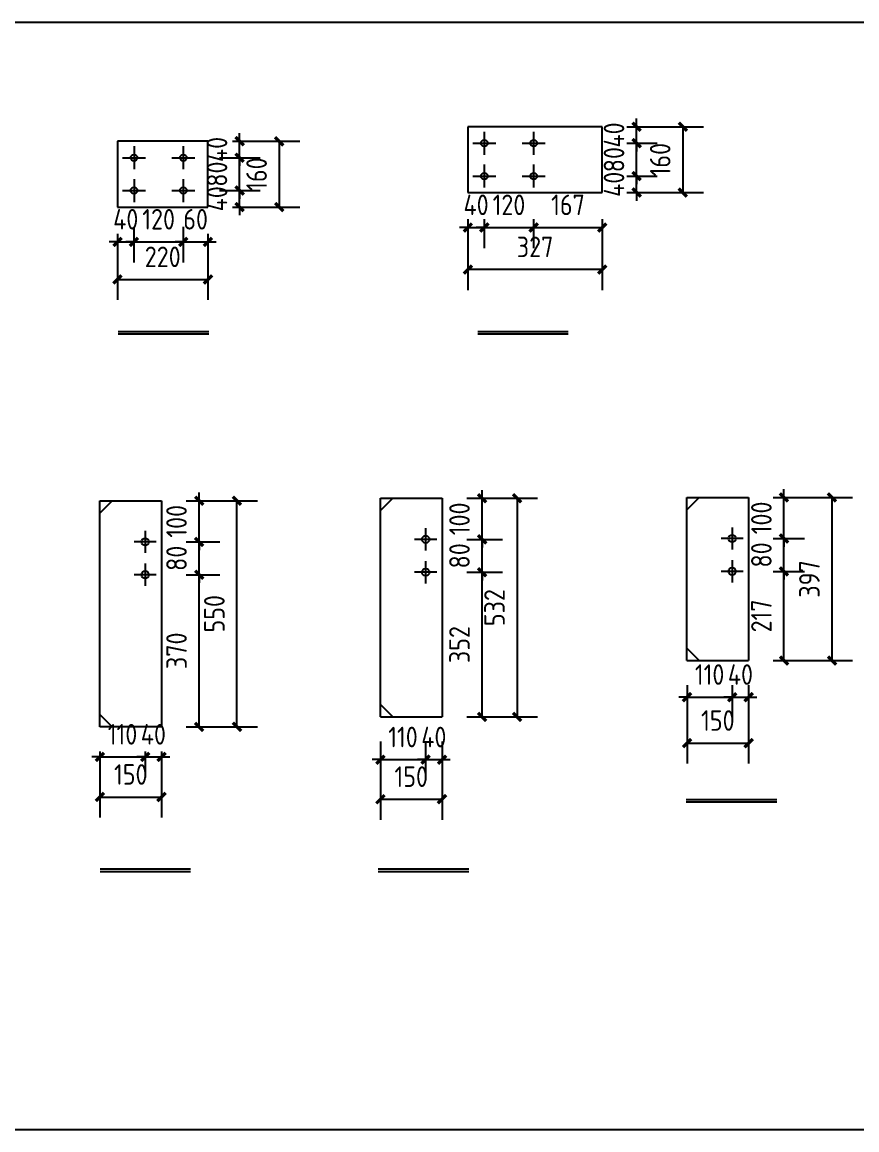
# Model space of a CAD drawing. Extents: x 810015 to 1451442, y -271755 to 145013.
# Drawn here: x 859937 to 870091, y 98861 to 112335 of the extents above; entities that cross this region are included whole.
import ezdxf

# ---------------------------------------------------------------- set-up
doc = ezdxf.new("R2010")
doc.units = 0
doc.header["$LTSCALE"] = 1000
doc.header["$MEASUREMENT"] = 0
doc.styles.get("Standard").update_dxf_attribs({"font": 'gbenor.shx', "bigfont": 'gbcbig.shx'})
doc.dimstyles.get("Standard").update_dxf_attribs({"dimscale": 100, "dimtxt": 2.5, "dimasz": 1, "dimexe": 2.5, "dimexo": 3, "dimgap": 1.5, "dimtad": 1, "dimdec": 0, "dimzin": 0, "dimdsep": 46, "dimtxsty": 'Standard', "dimblk": 'ARCHTICK', "dimcen": 0.09, "dimadec": 0, "dimazin": 0, "dimtfac": 1, "dimtdec": 0, "dimtix": 1, "dimtmove": 2, "dimatfit": 3, "dimfxl": 1, "dimtolj": 1, "dimtzin": 0, "dimarcsym": 0})

# ---------------------------------------------------------------- blocks, each defined once
blk = doc.blocks.new('_ArchTick')
at = {"color": 0, "linetype": 'ByBlock', "const_width": 0.4}
blk.add_lwpolyline([(-0.5, -0.5), (0.5, 0.5)], dxfattribs=at)
blk = doc.blocks.new('*D1149')
at = {"color": 0, "lineweight": -2}
for p, q in [((861297, 109846), (861297, 109412)), ((861097, 109761), (861097, 109412)), ((861097, 109662), (860997, 109662)), ((861097, 109662), (861297, 109662)), ((861297, 109662), (861397, 109662))]:
    blk.add_line(p, q, dxfattribs=at)
at = {"layer": 'Defpoints', "color": 0}
for p in [(861297, 110146), (861097, 110061), (861297, 109662)]:
    blk.add_point(p, dxfattribs=at)
at = {"color": 0, "lineweight": -2, "xscale": 100, "yscale": 100, "zscale": 100}
blk.add_blockref('_ArchTick', (861097, 109662), dxfattribs=at)
at = {"color": 0, "lineweight": -2, "xscale": 100, "yscale": 100, "zscale": 100, "rotation": 180}
blk.add_blockref('_ArchTick', (861297, 109662), dxfattribs=at)
at = {"color": 0, "insert": (861197, 109937), "char_height": 250, "attachment_point": 5}
blk.add_mtext('\\A1;40', dxfattribs=at)
blk = doc.blocks.new('*D1150')
at = {"color": 0, "lineweight": -2}
for p, q in [((861297, 109846), (861297, 109412)), ((861897, 109846), (861897, 109412)), ((861297, 109662), (861197, 109662)), ((861297, 109662), (861897, 109662)), ((861897, 109662), (861997, 109662))]:
    blk.add_line(p, q, dxfattribs=at)
at = {"layer": 'Defpoints', "color": 0}
for p in [(861297, 110146), (861897, 110146), (861897, 109662)]:
    blk.add_point(p, dxfattribs=at)
at = {"color": 0, "lineweight": -2, "xscale": 100, "yscale": 100, "zscale": 100}
blk.add_blockref('_ArchTick', (861297, 109662), dxfattribs=at)
at = {"color": 0, "lineweight": -2, "xscale": 100, "yscale": 100, "zscale": 100, "rotation": 180}
blk.add_blockref('_ArchTick', (861897, 109662), dxfattribs=at)
at = {"color": 0, "insert": (861597, 109937), "char_height": 250, "attachment_point": 5}
blk.add_mtext('\\A1;120', dxfattribs=at)
blk = doc.blocks.new('*D1151')
at = {"color": 0, "lineweight": -2}
for p, q in [((861897, 109846), (861897, 109412)), ((862197, 109761), (862197, 109412)), ((861897, 109662), (861797, 109662)), ((861897, 109662), (862197, 109662)), ((862197, 109662), (862297, 109662))]:
    blk.add_line(p, q, dxfattribs=at)
at = {"layer": 'Defpoints', "color": 0}
for p in [(861897, 110146), (862197, 110061), (862197, 109662)]:
    blk.add_point(p, dxfattribs=at)
at = {"color": 0, "lineweight": -2, "xscale": 100, "yscale": 100, "zscale": 100}
blk.add_blockref('_ArchTick', (861897, 109662), dxfattribs=at)
at = {"color": 0, "lineweight": -2, "xscale": 100, "yscale": 100, "zscale": 100, "rotation": 180}
blk.add_blockref('_ArchTick', (862197, 109662), dxfattribs=at)
at = {"color": 0, "insert": (862047, 109937), "char_height": 250, "attachment_point": 5}
blk.add_mtext('\\A1;60', dxfattribs=at)
blk = doc.blocks.new('*D360')
at = {"color": 0, "lineweight": -2}
for p, q in [((861097, 109761), (861097, 108955)), ((862197, 109761), (862197, 108955)), ((861097, 109205), (862197, 109205))]:
    blk.add_line(p, q, dxfattribs=at)
at = {"layer": 'Defpoints', "color": 0}
for p in [(861097, 110061), (862197, 110061), (862197, 109205)]:
    blk.add_point(p, dxfattribs=at)
at = {"color": 0, "lineweight": -2, "xscale": 100, "yscale": 100, "zscale": 100, "rotation": 180}
blk.add_blockref('_ArchTick', (861097, 109205), dxfattribs=at)
at = {"color": 0, "lineweight": -2, "xscale": 100, "yscale": 100, "zscale": 100}
blk.add_blockref('_ArchTick', (862197, 109205), dxfattribs=at)
at = {"color": 0, "insert": (861647, 109480), "char_height": 250, "attachment_point": 5}
blk.add_mtext('\\A1;220', dxfattribs=at)
blk = doc.blocks.new('*D361')
at = {"color": 0, "lineweight": -2}
for p, q in [((865359, 109837), (865259, 109837)), ((865359, 109937), (865359, 109587)), ((865359, 109837), (865559, 109837)), ((865559, 109937), (865559, 109587)), ((865559, 109837), (865659, 109837))]:
    blk.add_line(p, q, dxfattribs=at)
at = {"layer": 'Defpoints', "color": 0}
for p in [(865359, 110237), (865559, 110237), (865559, 109837)]:
    blk.add_point(p, dxfattribs=at)
at = {"color": 0, "lineweight": -2, "xscale": 100, "yscale": 100, "zscale": 100}
blk.add_blockref('_ArchTick', (865359, 109837), dxfattribs=at)
at = {"color": 0, "lineweight": -2, "xscale": 100, "yscale": 100, "zscale": 100, "rotation": 180}
blk.add_blockref('_ArchTick', (865559, 109837), dxfattribs=at)
at = {"color": 0, "insert": (865459, 110112), "char_height": 250, "attachment_point": 5}
blk.add_mtext('\\A1;40', dxfattribs=at)
blk = doc.blocks.new('*D362')
at = {"color": 0, "lineweight": -2}
for p, q in [((865559, 109837), (865459, 109837)), ((865559, 109937), (865559, 109587)), ((865559, 109837), (866159, 109837)), ((866159, 109937), (866159, 109587)), ((866159, 109837), (866259, 109837))]:
    blk.add_line(p, q, dxfattribs=at)
at = {"layer": 'Defpoints', "color": 0}
for p in [(865559, 110237), (866159, 110237), (866159, 109837)]:
    blk.add_point(p, dxfattribs=at)
at = {"color": 0, "lineweight": -2, "xscale": 100, "yscale": 100, "zscale": 100}
blk.add_blockref('_ArchTick', (865559, 109837), dxfattribs=at)
at = {"color": 0, "lineweight": -2, "xscale": 100, "yscale": 100, "zscale": 100, "rotation": 180}
blk.add_blockref('_ArchTick', (866159, 109837), dxfattribs=at)
at = {"color": 0, "insert": (865859, 110112), "char_height": 250, "attachment_point": 5}
blk.add_mtext('\\A1;120', dxfattribs=at)
blk = doc.blocks.new('*D363')
at = {"color": 0, "lineweight": -2}
for p, q in [((866159, 109937), (866159, 109587)), ((866159, 109837), (866994, 109837)), ((866994, 109937), (866994, 109587))]:
    blk.add_line(p, q, dxfattribs=at)
at = {"layer": 'Defpoints', "color": 0}
for p in [(866159, 110237), (866994, 110237), (866994, 109837)]:
    blk.add_point(p, dxfattribs=at)
at = {"color": 0, "lineweight": -2, "xscale": 100, "yscale": 100, "zscale": 100, "rotation": 180}
blk.add_blockref('_ArchTick', (866159, 109837), dxfattribs=at)
at = {"color": 0, "lineweight": -2, "xscale": 100, "yscale": 100, "zscale": 100}
blk.add_blockref('_ArchTick', (866994, 109837), dxfattribs=at)
at = {"color": 0, "insert": (866577, 110112), "char_height": 250, "attachment_point": 5}
blk.add_mtext('\\A1;167', dxfattribs=at)
blk = doc.blocks.new('*D364')
at = {"color": 0, "lineweight": -2}
for p, q in [((865359, 109937), (865359, 109076)), ((866994, 109937), (866994, 109076)), ((866994, 109326), (865359, 109326))]:
    blk.add_line(p, q, dxfattribs=at)
at = {"layer": 'Defpoints', "color": 0}
for p in [(865359, 110237), (866994, 110237), (865359, 109326)]:
    blk.add_point(p, dxfattribs=at)
at = {"color": 0, "lineweight": -2, "xscale": 100, "yscale": 100, "zscale": 100, "rotation": 180}
blk.add_blockref('_ArchTick', (865359, 109326), dxfattribs=at)
at = {"color": 0, "lineweight": -2, "xscale": 100, "yscale": 100, "zscale": 100}
blk.add_blockref('_ArchTick', (866994, 109326), dxfattribs=at)
at = {"color": 0, "insert": (866177, 109601), "char_height": 250, "attachment_point": 5}
blk.add_mtext('\\A1;327', dxfattribs=at)
blk = doc.blocks.new('*D1152')
at = {"color": 0, "lineweight": -2}
for p, q in [((860883, 103397), (860783, 103397)), ((860883, 103463), (860883, 103147)), ((860883, 103397), (861433, 103397)), ((861433, 103463), (861433, 103147)), ((861433, 103397), (861533, 103397))]:
    blk.add_line(p, q, dxfattribs=at)
at = {"layer": 'Defpoints', "color": 0}
for p in [(860883, 103763), (861433, 103763), (861433, 103397)]:
    blk.add_point(p, dxfattribs=at)
at = {"color": 0, "lineweight": -2, "xscale": 100, "yscale": 100, "zscale": 100}
blk.add_blockref('_ArchTick', (860883, 103397), dxfattribs=at)
at = {"color": 0, "lineweight": -2, "xscale": 100, "yscale": 100, "zscale": 100, "rotation": 180}
blk.add_blockref('_ArchTick', (861433, 103397), dxfattribs=at)
at = {"color": 0, "insert": (861158, 103672), "char_height": 250, "attachment_point": 5}
blk.add_mtext('\\A1;110', dxfattribs=at)
blk = doc.blocks.new('*D1153')
at = {"color": 0, "lineweight": -2}
for p, q in [((861433, 103397), (861333, 103397)), ((861433, 103463), (861433, 103147)), ((861433, 103397), (861633, 103397)), ((861633, 103463), (861633, 103147)), ((861633, 103397), (861733, 103397))]:
    blk.add_line(p, q, dxfattribs=at)
at = {"layer": 'Defpoints', "color": 0}
for p in [(861433, 103763), (861633, 103763), (861633, 103397)]:
    blk.add_point(p, dxfattribs=at)
at = {"color": 0, "lineweight": -2, "xscale": 100, "yscale": 100, "zscale": 100}
blk.add_blockref('_ArchTick', (861433, 103397), dxfattribs=at)
at = {"color": 0, "lineweight": -2, "xscale": 100, "yscale": 100, "zscale": 100, "rotation": 180}
blk.add_blockref('_ArchTick', (861633, 103397), dxfattribs=at)
at = {"color": 0, "insert": (861533, 103672), "char_height": 250, "attachment_point": 5}
blk.add_mtext('\\A1;40', dxfattribs=at)
blk = doc.blocks.new('*D365')
at = {"color": 0, "lineweight": -2}
for p, q in [((860883, 103463), (860883, 102659)), ((861633, 103463), (861633, 102659)), ((860883, 102909), (861633, 102909))]:
    blk.add_line(p, q, dxfattribs=at)
at = {"layer": 'Defpoints', "color": 0}
for p in [(860883, 103763), (861633, 103763), (861633, 102909)]:
    blk.add_point(p, dxfattribs=at)
at = {"color": 0, "lineweight": -2, "xscale": 100, "yscale": 100, "zscale": 100, "rotation": 180}
blk.add_blockref('_ArchTick', (860883, 102909), dxfattribs=at)
at = {"color": 0, "lineweight": -2, "xscale": 100, "yscale": 100, "zscale": 100}
blk.add_blockref('_ArchTick', (861633, 102909), dxfattribs=at)
at = {"color": 0, "insert": (861258, 103184), "char_height": 250, "attachment_point": 5}
blk.add_mtext('\\A1;150', dxfattribs=at)
blk = doc.blocks.new('*D366')
at = {"color": 0, "lineweight": -2}
for p, q in [((861933, 105613), (862340, 105613)), ((862090, 103763), (862090, 105613)), ((861933, 103763), (862340, 103763))]:
    blk.add_line(p, q, dxfattribs=at)
at = {"layer": 'Defpoints', "color": 0}
for p in [(861633, 105613), (862090, 105613), (861633, 103763)]:
    blk.add_point(p, dxfattribs=at)
at = {"color": 0, "lineweight": -2, "xscale": 100, "yscale": 100, "zscale": 100}
for p, rotation in [((862090, 105613), 90), ((862090, 103763), 270)]:
    blk.add_blockref('_ArchTick', p, dxfattribs=dict(at, rotation=rotation))
at = {"color": 0, "insert": (861815, 104688), "char_height": 250, "attachment_point": 5, "rotation": 90}
blk.add_mtext('\\A1;370', dxfattribs=at)
blk = doc.blocks.new('*D367')
at = {"color": 0, "lineweight": -2}
for p, q in [((862090, 106013), (862090, 106113)), ((861933, 106013), (862340, 106013)), ((862090, 105613), (862090, 106013)), ((861933, 105613), (862340, 105613)), ((862090, 105613), (862090, 105513))]:
    blk.add_line(p, q, dxfattribs=at)
at = {"layer": 'Defpoints', "color": 0}
for p in [(861633, 106013), (862090, 106013), (861633, 105613)]:
    blk.add_point(p, dxfattribs=at)
at = {"color": 0, "lineweight": -2, "xscale": 100, "yscale": 100, "zscale": 100}
for p, rotation in [((862090, 106013), 270), ((862090, 105613), 90)]:
    blk.add_blockref('_ArchTick', p, dxfattribs=dict(at, rotation=rotation))
at = {"color": 0, "insert": (861815, 105813), "char_height": 250, "attachment_point": 5, "rotation": 90}
blk.add_mtext('\\A1;80', dxfattribs=at)
blk = doc.blocks.new('*D1154')
at = {"color": 0, "lineweight": -2}
for p, q in [((862090, 106513), (862090, 106613)), ((861933, 106513), (862340, 106513)), ((862090, 106013), (862090, 106513)), ((861933, 106013), (862340, 106013)), ((862090, 106013), (862090, 105913))]:
    blk.add_line(p, q, dxfattribs=at)
at = {"layer": 'Defpoints', "color": 0}
for p in [(861633, 106513), (862090, 106513), (861633, 106013)]:
    blk.add_point(p, dxfattribs=at)
at = {"color": 0, "lineweight": -2, "xscale": 100, "yscale": 100, "zscale": 100}
for p, rotation in [((862090, 106513), 270), ((862090, 106013), 90)]:
    blk.add_blockref('_ArchTick', p, dxfattribs=dict(at, rotation=rotation))
at = {"color": 0, "insert": (861815, 106263), "char_height": 250, "attachment_point": 5, "rotation": 90}
blk.add_mtext('\\A1;100', dxfattribs=at)
blk = doc.blocks.new('*D368')
at = {"color": 0, "lineweight": -2}
for p, q in [((861933, 106513), (862800, 106513)), ((862550, 103763), (862550, 106513)), ((861933, 103763), (862800, 103763))]:
    blk.add_line(p, q, dxfattribs=at)
at = {"layer": 'Defpoints', "color": 0}
for p in [(861633, 106513), (862550, 106513), (861633, 103763)]:
    blk.add_point(p, dxfattribs=at)
at = {"color": 0, "lineweight": -2, "xscale": 100, "yscale": 100, "zscale": 100}
for p, rotation in [((862550, 106513), 90), ((862550, 103763), 270)]:
    blk.add_blockref('_ArchTick', p, dxfattribs=dict(at, rotation=rotation))
at = {"color": 0, "insert": (862275, 105138), "char_height": 250, "attachment_point": 5, "rotation": 90}
blk.add_mtext('\\A1;550', dxfattribs=at)
blk = doc.blocks.new('*D1155')
at = {"color": 0, "lineweight": -2}
for p, q in [((864295, 103583), (864295, 103114)), ((864845, 103583), (864845, 103114)), ((864295, 103364), (864195, 103364)), ((864295, 103364), (864845, 103364)), ((864845, 103364), (864945, 103364))]:
    blk.add_line(p, q, dxfattribs=at)
at = {"layer": 'Defpoints', "color": 0}
for p in [(864295, 103883), (864845, 103883), (864845, 103364)]:
    blk.add_point(p, dxfattribs=at)
at = {"color": 0, "lineweight": -2, "xscale": 100, "yscale": 100, "zscale": 100}
blk.add_blockref('_ArchTick', (864295, 103364), dxfattribs=at)
at = {"color": 0, "lineweight": -2, "xscale": 100, "yscale": 100, "zscale": 100, "rotation": 180}
blk.add_blockref('_ArchTick', (864845, 103364), dxfattribs=at)
at = {"color": 0, "insert": (864570, 103639), "char_height": 250, "attachment_point": 5}
blk.add_mtext('\\A1;110', dxfattribs=at)
blk = doc.blocks.new('*D1156')
at = {"color": 0, "lineweight": -2}
for p, q in [((864845, 103583), (864845, 103114)), ((865045, 103583), (865045, 103114)), ((864845, 103364), (864745, 103364)), ((864845, 103364), (865045, 103364)), ((865045, 103364), (865145, 103364))]:
    blk.add_line(p, q, dxfattribs=at)
at = {"layer": 'Defpoints', "color": 0}
for p in [(864845, 103883), (865045, 103883), (865045, 103364)]:
    blk.add_point(p, dxfattribs=at)
at = {"color": 0, "lineweight": -2, "xscale": 100, "yscale": 100, "zscale": 100}
blk.add_blockref('_ArchTick', (864845, 103364), dxfattribs=at)
at = {"color": 0, "lineweight": -2, "xscale": 100, "yscale": 100, "zscale": 100, "rotation": 180}
blk.add_blockref('_ArchTick', (865045, 103364), dxfattribs=at)
at = {"color": 0, "insert": (864945, 103639), "char_height": 250, "attachment_point": 5}
blk.add_mtext('\\A1;40', dxfattribs=at)
blk = doc.blocks.new('*D369')
at = {"color": 0, "lineweight": -2}
for p, q in [((864295, 103583), (864295, 102632)), ((865045, 103583), (865045, 102632)), ((864295, 102882), (865045, 102882))]:
    blk.add_line(p, q, dxfattribs=at)
at = {"layer": 'Defpoints', "color": 0}
for p in [(864295, 103883), (865045, 103883), (865045, 102882)]:
    blk.add_point(p, dxfattribs=at)
at = {"color": 0, "lineweight": -2, "xscale": 100, "yscale": 100, "zscale": 100, "rotation": 180}
blk.add_blockref('_ArchTick', (864295, 102882), dxfattribs=at)
at = {"color": 0, "lineweight": -2, "xscale": 100, "yscale": 100, "zscale": 100}
blk.add_blockref('_ArchTick', (865045, 102882), dxfattribs=at)
at = {"color": 0, "insert": (864670, 103157), "char_height": 250, "attachment_point": 5}
blk.add_mtext('\\A1;150', dxfattribs=at)
blk = doc.blocks.new('*D370')
at = {"color": 0, "lineweight": -2}
for p, q in [((865345, 105643), (865782, 105643)), ((865532, 103883), (865532, 105643)), ((865345, 103883), (865782, 103883))]:
    blk.add_line(p, q, dxfattribs=at)
at = {"layer": 'Defpoints', "color": 0}
for p in [(865045, 105643), (865532, 105643), (865045, 103883)]:
    blk.add_point(p, dxfattribs=at)
at = {"color": 0, "lineweight": -2, "xscale": 100, "yscale": 100, "zscale": 100}
for p, rotation in [((865532, 105643), 90), ((865532, 103883), 270)]:
    blk.add_blockref('_ArchTick', p, dxfattribs=dict(at, rotation=rotation))
at = {"color": 0, "insert": (865257, 104763), "char_height": 250, "attachment_point": 5, "rotation": 90}
blk.add_mtext('\\A1;352', dxfattribs=at)
blk = doc.blocks.new('*D371')
at = {"color": 0, "lineweight": -2}
for p, q in [((865345, 106043), (865782, 106043)), ((865532, 106043), (865532, 106143)), ((865532, 105643), (865532, 106043)), ((865345, 105643), (865782, 105643)), ((865532, 105643), (865532, 105543))]:
    blk.add_line(p, q, dxfattribs=at)
at = {"layer": 'Defpoints', "color": 0}
for p in [(865045, 106043), (865532, 106043), (865045, 105643)]:
    blk.add_point(p, dxfattribs=at)
at = {"color": 0, "lineweight": -2, "xscale": 100, "yscale": 100, "zscale": 100}
for p, rotation in [((865532, 106043), 270), ((865532, 105643), 90)]:
    blk.add_blockref('_ArchTick', p, dxfattribs=dict(at, rotation=rotation))
at = {"color": 0, "insert": (865257, 105843), "char_height": 250, "attachment_point": 5, "rotation": 90}
blk.add_mtext('\\A1;80', dxfattribs=at)
blk = doc.blocks.new('*D1157')
at = {"color": 0, "lineweight": -2}
for p, q in [((865532, 106543), (865532, 106643)), ((865345, 106543), (865782, 106543)), ((865532, 106043), (865532, 106543)), ((865345, 106043), (865782, 106043)), ((865532, 106043), (865532, 105943))]:
    blk.add_line(p, q, dxfattribs=at)
at = {"layer": 'Defpoints', "color": 0}
for p in [(865045, 106543), (865532, 106543), (865045, 106043)]:
    blk.add_point(p, dxfattribs=at)
at = {"color": 0, "lineweight": -2, "xscale": 100, "yscale": 100, "zscale": 100}
for p, rotation in [((865532, 106543), 270), ((865532, 106043), 90)]:
    blk.add_blockref('_ArchTick', p, dxfattribs=dict(at, rotation=rotation))
at = {"color": 0, "insert": (865257, 106293), "char_height": 250, "attachment_point": 5, "rotation": 90}
blk.add_mtext('\\A1;100', dxfattribs=at)
blk = doc.blocks.new('*D372')
at = {"color": 0, "lineweight": -2}
for p, q in [((865345, 106543), (866208, 106543)), ((865958, 106543), (865958, 103883)), ((865345, 103883), (866208, 103883))]:
    blk.add_line(p, q, dxfattribs=at)
at = {"layer": 'Defpoints', "color": 0}
for p in [(865045, 106543), (865045, 103883), (865958, 103883)]:
    blk.add_point(p, dxfattribs=at)
at = {"color": 0, "lineweight": -2, "xscale": 100, "yscale": 100, "zscale": 100}
for p, rotation in [((865958, 106543), 90), ((865958, 103883), 270)]:
    blk.add_blockref('_ArchTick', p, dxfattribs=dict(at, rotation=rotation))
at = {"color": 0, "insert": (865683, 105213), "char_height": 250, "attachment_point": 5, "rotation": 90}
blk.add_mtext('\\A1;532', dxfattribs=at)
blk = doc.blocks.new('*D1158')
at = {"color": 0, "lineweight": -2}
for p, q in [((868025, 104269), (868025, 103874)), ((868575, 104269), (868575, 103874)), ((868025, 104124), (867925, 104124)), ((868025, 104124), (868575, 104124)), ((868575, 104124), (868675, 104124))]:
    blk.add_line(p, q, dxfattribs=at)
at = {"layer": 'Defpoints', "color": 0}
for p in [(868025, 104569), (868575, 104569), (868575, 104124)]:
    blk.add_point(p, dxfattribs=at)
at = {"color": 0, "lineweight": -2, "xscale": 100, "yscale": 100, "zscale": 100}
blk.add_blockref('_ArchTick', (868025, 104124), dxfattribs=at)
at = {"color": 0, "lineweight": -2, "xscale": 100, "yscale": 100, "zscale": 100, "rotation": 180}
blk.add_blockref('_ArchTick', (868575, 104124), dxfattribs=at)
at = {"color": 0, "insert": (868300, 104399), "char_height": 250, "attachment_point": 5}
blk.add_mtext('\\A1;110', dxfattribs=at)
blk = doc.blocks.new('*D1159')
at = {"color": 0, "lineweight": -2}
for p, q in [((868575, 104269), (868575, 103874)), ((868775, 104269), (868775, 103874)), ((868575, 104124), (868475, 104124)), ((868575, 104124), (868775, 104124)), ((868775, 104124), (868875, 104124))]:
    blk.add_line(p, q, dxfattribs=at)
at = {"layer": 'Defpoints', "color": 0}
for p in [(868575, 104569), (868775, 104569), (868775, 104124)]:
    blk.add_point(p, dxfattribs=at)
at = {"color": 0, "lineweight": -2, "xscale": 100, "yscale": 100, "zscale": 100}
blk.add_blockref('_ArchTick', (868575, 104124), dxfattribs=at)
at = {"color": 0, "lineweight": -2, "xscale": 100, "yscale": 100, "zscale": 100, "rotation": 180}
blk.add_blockref('_ArchTick', (868775, 104124), dxfattribs=at)
at = {"color": 0, "insert": (868675, 104399), "char_height": 250, "attachment_point": 5}
blk.add_mtext('\\A1;40', dxfattribs=at)
blk = doc.blocks.new('*D373')
at = {"color": 0, "lineweight": -2}
for p, q in [((869075, 105654), (869455, 105654)), ((869205, 104569), (869205, 105654)), ((869075, 104569), (869455, 104569))]:
    blk.add_line(p, q, dxfattribs=at)
at = {"layer": 'Defpoints', "color": 0}
for p in [(868775, 105654), (869205, 105654), (868775, 104569)]:
    blk.add_point(p, dxfattribs=at)
at = {"color": 0, "lineweight": -2, "xscale": 100, "yscale": 100, "zscale": 100}
for p, rotation in [((869205, 105654), 90), ((869205, 104569), 270)]:
    blk.add_blockref('_ArchTick', p, dxfattribs=dict(at, rotation=rotation))
at = {"color": 0, "insert": (868930, 105112), "char_height": 250, "attachment_point": 5, "rotation": 90}
blk.add_mtext('\\A1;217', dxfattribs=at)
blk = doc.blocks.new('*D374')
at = {"color": 0, "lineweight": -2}
for p, q in [((869075, 106054), (869455, 106054)), ((869205, 106054), (869205, 106154)), ((869205, 105654), (869205, 106054)), ((869075, 105654), (869455, 105654)), ((869205, 105654), (869205, 105554))]:
    blk.add_line(p, q, dxfattribs=at)
at = {"layer": 'Defpoints', "color": 0}
for p in [(868775, 106054), (869205, 106054), (868775, 105654)]:
    blk.add_point(p, dxfattribs=at)
at = {"color": 0, "lineweight": -2, "xscale": 100, "yscale": 100, "zscale": 100}
for p, rotation in [((869205, 106054), 270), ((869205, 105654), 90)]:
    blk.add_blockref('_ArchTick', p, dxfattribs=dict(at, rotation=rotation))
at = {"color": 0, "insert": (868930, 105854), "char_height": 250, "attachment_point": 5, "rotation": 90}
blk.add_mtext('\\A1;80', dxfattribs=at)
blk = doc.blocks.new('*D1160')
at = {"color": 0, "lineweight": -2}
for p, q in [((869205, 106554), (869205, 106654)), ((869075, 106554), (869455, 106554)), ((869205, 106054), (869205, 106554)), ((869075, 106054), (869455, 106054)), ((869205, 106054), (869205, 105954))]:
    blk.add_line(p, q, dxfattribs=at)
at = {"layer": 'Defpoints', "color": 0}
for p in [(868775, 106554), (869205, 106554), (868775, 106054)]:
    blk.add_point(p, dxfattribs=at)
at = {"color": 0, "lineweight": -2, "xscale": 100, "yscale": 100, "zscale": 100}
for p, rotation in [((869205, 106554), 270), ((869205, 106054), 90)]:
    blk.add_blockref('_ArchTick', p, dxfattribs=dict(at, rotation=rotation))
at = {"color": 0, "insert": (868930, 106304), "char_height": 250, "attachment_point": 5, "rotation": 90}
blk.add_mtext('\\A1;100', dxfattribs=at)
blk = doc.blocks.new('*D375')
at = {"color": 0, "lineweight": -2}
for p, q in [((868025, 104269), (868025, 103315)), ((868775, 104269), (868775, 103315)), ((868025, 103565), (868775, 103565))]:
    blk.add_line(p, q, dxfattribs=at)
at = {"layer": 'Defpoints', "color": 0}
for p in [(868025, 104569), (868775, 104569), (868775, 103565)]:
    blk.add_point(p, dxfattribs=at)
at = {"color": 0, "lineweight": -2, "xscale": 100, "yscale": 100, "zscale": 100, "rotation": 180}
blk.add_blockref('_ArchTick', (868025, 103565), dxfattribs=at)
at = {"color": 0, "lineweight": -2, "xscale": 100, "yscale": 100, "zscale": 100}
blk.add_blockref('_ArchTick', (868775, 103565), dxfattribs=at)
at = {"color": 0, "insert": (868400, 103840), "char_height": 250, "attachment_point": 5}
blk.add_mtext('\\A1;150', dxfattribs=at)
blk = doc.blocks.new('*D382')
at = {"color": 0, "lineweight": -2}
for p, q in [((869075, 106554), (870039, 106554)), ((869789, 106554), (869789, 104569)), ((869075, 104569), (870039, 104569))]:
    blk.add_line(p, q, dxfattribs=at)
at = {"layer": 'Defpoints', "color": 0}
for p in [(868775, 106554), (868775, 104569), (869789, 104569)]:
    blk.add_point(p, dxfattribs=at)
at = {"color": 0, "lineweight": -2, "xscale": 100, "yscale": 100, "zscale": 100}
for p, rotation in [((869789, 106554), 90), ((869789, 104569), 270)]:
    blk.add_blockref('_ArchTick', p, dxfattribs=dict(at, rotation=rotation))
at = {"color": 0, "insert": (869514, 105562), "char_height": 250, "attachment_point": 5, "rotation": 90}
blk.add_mtext('\\A1;397', dxfattribs=at)
blk = doc.blocks.new('*D1168')
at = {"color": 0, "lineweight": -2}
for p, q in [((862582, 110286), (862582, 110386)), ((862337, 110286), (862832, 110286)), ((862582, 110086), (862582, 110286)), ((862497, 110086), (862832, 110086)), ((862582, 110086), (862582, 109986))]:
    blk.add_line(p, q, dxfattribs=at)
at = {"layer": 'Defpoints', "color": 0}
for p in [(862037, 110286), (862582, 110286), (862197, 110086)]:
    blk.add_point(p, dxfattribs=at)
at = {"color": 0, "lineweight": -2, "xscale": 100, "yscale": 100, "zscale": 100}
for p, rotation in [((862582, 110286), 270), ((862582, 110086), 90)]:
    blk.add_blockref('_ArchTick', p, dxfattribs=dict(at, rotation=rotation))
at = {"color": 0, "insert": (862307, 110186), "char_height": 250, "attachment_point": 5, "rotation": 90}
blk.add_mtext('\\A1;40', dxfattribs=at)
blk = doc.blocks.new('*D1169')
at = {"color": 0, "lineweight": -2}
for p, q in [((862582, 110686), (862582, 110786)), ((862337, 110686), (862832, 110686)), ((862582, 110286), (862582, 110686)), ((862337, 110286), (862832, 110286)), ((862582, 110286), (862582, 110186))]:
    blk.add_line(p, q, dxfattribs=at)
at = {"layer": 'Defpoints', "color": 0}
for p in [(862037, 110686), (862582, 110686), (862037, 110286)]:
    blk.add_point(p, dxfattribs=at)
at = {"color": 0, "lineweight": -2, "xscale": 100, "yscale": 100, "zscale": 100}
for p, rotation in [((862582, 110686), 270), ((862582, 110286), 90)]:
    blk.add_blockref('_ArchTick', p, dxfattribs=dict(at, rotation=rotation))
at = {"color": 0, "insert": (862307, 110486), "char_height": 250, "attachment_point": 5, "rotation": 90}
blk.add_mtext('\\A1;80', dxfattribs=at)
blk = doc.blocks.new('*D1170')
at = {"color": 0, "lineweight": -2}
for p, q in [((862582, 110886), (862582, 110986)), ((862497, 110886), (862832, 110886)), ((862582, 110686), (862582, 110886)), ((862337, 110686), (862832, 110686)), ((862582, 110686), (862582, 110586))]:
    blk.add_line(p, q, dxfattribs=at)
at = {"layer": 'Defpoints', "color": 0}
for p in [(862197, 110886), (862582, 110886), (862037, 110686)]:
    blk.add_point(p, dxfattribs=at)
at = {"color": 0, "lineweight": -2, "xscale": 100, "yscale": 100, "zscale": 100}
for p, rotation in [((862582, 110886), 270), ((862582, 110686), 90)]:
    blk.add_blockref('_ArchTick', p, dxfattribs=dict(at, rotation=rotation))
at = {"color": 0, "insert": (862307, 110786), "char_height": 250, "attachment_point": 5, "rotation": 90}
blk.add_mtext('\\A1;40', dxfattribs=at)
blk = doc.blocks.new('*D1171')
at = {"color": 0, "lineweight": -2}
for p, q in [((862497, 110886), (863314, 110886)), ((863064, 110886), (863064, 110086)), ((862497, 110086), (863314, 110086))]:
    blk.add_line(p, q, dxfattribs=at)
at = {"layer": 'Defpoints', "color": 0}
for p in [(862197, 110886), (862197, 110086), (863064, 110086)]:
    blk.add_point(p, dxfattribs=at)
at = {"color": 0, "lineweight": -2, "xscale": 100, "yscale": 100, "zscale": 100}
for p, rotation in [((863064, 110886), 90), ((863064, 110086), 270)]:
    blk.add_blockref('_ArchTick', p, dxfattribs=dict(at, rotation=rotation))
at = {"color": 0, "insert": (862789, 110486), "char_height": 250, "attachment_point": 5, "rotation": 90}
blk.add_mtext('\\A1;160', dxfattribs=at)
blk = doc.blocks.new('*D1172')
at = {"color": 0, "lineweight": -2}
for p, q in [((867412, 110462), (867412, 110562)), ((867294, 110462), (867662, 110462)), ((867412, 110262), (867412, 110462)), ((867294, 110262), (867662, 110262)), ((867412, 110262), (867412, 110162))]:
    blk.add_line(p, q, dxfattribs=at)
at = {"layer": 'Defpoints', "color": 0}
for p in [(866994, 110462), (867412, 110462), (866994, 110262)]:
    blk.add_point(p, dxfattribs=at)
at = {"color": 0, "lineweight": -2, "xscale": 100, "yscale": 100, "zscale": 100}
for p, rotation in [((867412, 110462), 270), ((867412, 110262), 90)]:
    blk.add_blockref('_ArchTick', p, dxfattribs=dict(at, rotation=rotation))
at = {"color": 0, "insert": (867137, 110362), "char_height": 250, "attachment_point": 5, "rotation": 90}
blk.add_mtext('\\A1;40', dxfattribs=at)
blk = doc.blocks.new('*D390')
at = {"color": 0, "lineweight": -2}
for p, q in [((867412, 110862), (867412, 110962)), ((867294, 110862), (867662, 110862)), ((867412, 110462), (867412, 110862)), ((867294, 110462), (867662, 110462)), ((867412, 110462), (867412, 110362))]:
    blk.add_line(p, q, dxfattribs=at)
at = {"layer": 'Defpoints', "color": 0}
for p in [(866994, 110862), (867412, 110862), (866994, 110462)]:
    blk.add_point(p, dxfattribs=at)
at = {"color": 0, "lineweight": -2, "xscale": 100, "yscale": 100, "zscale": 100}
for p, rotation in [((867412, 110862), 270), ((867412, 110462), 90)]:
    blk.add_blockref('_ArchTick', p, dxfattribs=dict(at, rotation=rotation))
at = {"color": 0, "insert": (867137, 110662), "char_height": 250, "attachment_point": 5, "rotation": 90}
blk.add_mtext('\\A1;80', dxfattribs=at)
blk = doc.blocks.new('*D1173')
at = {"color": 0, "lineweight": -2}
for p, q in [((867412, 111062), (867412, 111162)), ((867294, 111062), (867662, 111062)), ((867412, 110862), (867412, 111062)), ((867294, 110862), (867662, 110862)), ((867412, 110862), (867412, 110762))]:
    blk.add_line(p, q, dxfattribs=at)
at = {"layer": 'Defpoints', "color": 0}
for p in [(866994, 111062), (867412, 111062), (866994, 110862)]:
    blk.add_point(p, dxfattribs=at)
at = {"color": 0, "lineweight": -2, "xscale": 100, "yscale": 100, "zscale": 100}
for p, rotation in [((867412, 111062), 270), ((867412, 110862), 90)]:
    blk.add_blockref('_ArchTick', p, dxfattribs=dict(at, rotation=rotation))
at = {"color": 0, "insert": (867137, 110962), "char_height": 250, "attachment_point": 5, "rotation": 90}
blk.add_mtext('\\A1;40', dxfattribs=at)
blk = doc.blocks.new('*D391')
at = {"color": 0, "lineweight": -2}
for p, q in [((867294, 111062), (868224, 111062)), ((867974, 111062), (867974, 110262)), ((867294, 110262), (868224, 110262))]:
    blk.add_line(p, q, dxfattribs=at)
at = {"layer": 'Defpoints', "color": 0}
for p in [(866994, 111062), (866994, 110262), (867974, 110262)]:
    blk.add_point(p, dxfattribs=at)
at = {"color": 0, "lineweight": -2, "xscale": 100, "yscale": 100, "zscale": 100}
for p, rotation in [((867974, 111062), 90), ((867974, 110262), 270)]:
    blk.add_blockref('_ArchTick', p, dxfattribs=dict(at, rotation=rotation))
at = {"color": 0, "insert": (867699, 110662), "char_height": 250, "attachment_point": 5, "rotation": 90}
blk.add_mtext('\\A1;160', dxfattribs=at)

msp = doc.modelspace()

# ---------------------------------------------------------------- linework, layer by layer
at = {"color": 2}
for p, q in [((865359.3, 111062), (865359.3, 110262)), ((866994.3, 111062), (865359.3, 111062)), ((866994.3, 110262), (866994.3, 111062)), ((862197.4, 110885.6), (861097.4, 110885.6)), ((861097.4, 110885.6), (861097.4, 110085.6)), ((862197.4, 110085.6), (862197.4, 110885.6)), ((865359.3, 110262), (866994.3, 110262)), ((861097.4, 110085.6), (862197.4, 110085.6)), ((860883.2, 103763.3), (860883.2, 106513.3)), ((860883.2, 106513.3), (861633.2, 106513.3)), ((861033.2, 106513.3), (860883.2, 106363.3)), ((861633.2, 106513.3), (861633.2, 103763.3)), ((864295.4, 103883.3), (864295.4, 106543.3)), ((864295.4, 106543.3), (865045.4, 106543.3)), ((864445.4, 106543.3), (864295.4, 106393.3)), ((865045.4, 106543.3), (865045.4, 103883.3)), ((868024.6, 104569.3), (868024.6, 106554.3)), ((868024.6, 106554.3), (868774.6, 106554.3)), ((868174.6, 106554.3), (868024.6, 106404.3)), ((868774.6, 106554.3), (868774.6, 104569.3)), ((868174.6, 104569.3), (868024.6, 104719.3)), ((868024.6, 104569.3), (868774.6, 104569.3)), ((864445.4, 103883.3), (864295.4, 104033.3)), ((861033.2, 103763.3), (860883.2, 103913.3)), ((864295.4, 103883.3), (865045.4, 103883.3)), ((861633.2, 103763.3), (860883.2, 103763.3))]:
    msp.add_line(p, q, dxfattribs=at)
for p, q in [((865559.3, 111002), (865559.3, 110722)), ((866159.3, 111002), (866159.3, 110722)), ((861297.4, 110825.6), (861297.4, 110545.6)), ((861897.4, 110825.6), (861897.4, 110545.6)), ((865419.3, 110862), (865699.3, 110862)), ((866019.3, 110862), (866299.3, 110862)), ((861157.4, 110685.6), (861437.4, 110685.6)), ((861757.4, 110685.6), (862037.4, 110685.6)), ((865559.3, 110602), (865559.3, 110322)), ((866159.3, 110602), (866159.3, 110322)), ((861297.4, 110425.6), (861297.4, 110145.6)), ((861897.4, 110425.6), (861897.4, 110145.6)), ((865419.3, 110462), (865699.3, 110462)), ((866019.3, 110462), (866299.3, 110462)), ((861157.4, 110285.6), (861437.4, 110285.6)), ((861757.4, 110285.6), (862037.4, 110285.6)), ((861106.1, 108573), (862206.9, 108573)), ((861106.1, 108543), (862206.9, 108543)), ((865478.7, 108573), (866579.6, 108573)), ((865478.7, 108543), (866579.6, 108543)), ((864845.4, 106178.3), (864845.4, 105908.3)), ((868574.6, 106189.3), (868574.6, 105919.3)), ((861433.2, 106148.3), (861433.2, 105878.3)), ((864980.4, 106043.3), (864710.4, 106043.3)), ((868709.6, 106054.3), (868439.6, 106054.3)), ((861568.2, 106013.3), (861298.2, 106013.3)), ((864845.4, 105778.3), (864845.4, 105508.3)), ((868574.6, 105789.3), (868574.6, 105519.3)), ((861433.2, 105748.3), (861433.2, 105478.3)), ((864980.4, 105643.3), (864710.4, 105643.3)), ((868709.6, 105654.3), (868439.6, 105654.3)), ((861568.2, 105613.3), (861298.2, 105613.3)), ((868015.7, 102880.4), (869116.5, 102880.4)), ((868015.7, 102850.4), (869116.5, 102850.4)), ((860885.9, 102034.1), (861986.7, 102034.1)), ((860885.9, 102004.1), (861986.7, 102004.1)), ((864269, 102034.1), (865369.8, 102034.1)), ((864269, 102004.1), (865369.8, 102004.1))]:
    msp.add_line(p, q)
msp.add_lwpolyline([(859090, 112334.5), (879835, 112334.5), (879835, 98860.9), (859090, 98860.9)], close=True)
for centre, radius in [((865559.3, 110862), 40), ((866159.3, 110862), 40), ((861297.4, 110685.6), 40), ((861897.4, 110685.6), 40), ((865559.3, 110462), 40), ((866159.3, 110462), 40), ((861297.4, 110285.6), 40), ((861897.4, 110285.6), 40), ((861433.2, 106013.3), 45), ((864845.4, 106043.3), 45), ((868574.6, 106054.3), 45), ((861433.2, 105613.3), 45), ((864845.4, 105643.3), 45), ((868574.6, 105654.3), 45)]:
    msp.add_circle(centre, radius)

# ---------------------------------------------------------------- dimensions: what is measured, and where the dimension line sits
for base, p1, p2, picture, middle in [((867411.9, 111062), (866994.3, 110862), (866994.3, 111062), '*D1173', (867136.9, 110962)), ((867973.6, 110262), (866994.3, 111062), (866994.3, 110262), '*D391', (867698.6, 110662)), ((862582.1, 110885.6), (862037.4, 110685.6), (862197.4, 110885.6), '*D1170', (862307.1, 110785.6)), ((863063.9, 110085.6), (862197.4, 110885.6), (862197.4, 110085.6), '*D1171', (862788.9, 110485.6)), ((867411.9, 110862), (866994.3, 110462), (866994.3, 110862), '*D390', (867136.9, 110662)), ((862582.1, 110685.6), (862037.4, 110285.6), (862037.4, 110685.6), '*D1169', (862307.1, 110485.6)), ((867411.9, 110462), (866994.3, 110262), (866994.3, 110462), '*D1172', (867136.9, 110362)), ((862582.1, 110285.6), (862197.4, 110085.6), (862037.4, 110285.6), '*D1168', (862307.1, 110185.6)), ((862089.9, 106513.3), (861633.2, 106013.3), (861633.2, 106513.3), '*D1154', (861814.9, 106263.3)), ((862550.2, 106513.3), (861633.2, 103763.3), (861633.2, 106513.3), '*D368', (862275.2, 105138.3)), ((865531.8, 106543.3), (865045.4, 106043.3), (865045.4, 106543.3), '*D1157', (865256.8, 106293.3)), ((865958.2, 103883.3), (865045.4, 106543.3), (865045.4, 103883.3), '*D372', (865683.2, 105213.3)), ((869204.7, 106554.3), (868774.6, 106054.3), (868774.6, 106554.3), '*D1160', (868929.7, 106304.3)), ((869789, 104569.3), (868774.6, 106554.3), (868774.6, 104569.3), '*D382', (869514, 105561.8)), ((862089.9, 106013.3), (861633.2, 105613.3), (861633.2, 106013.3), '*D367', (861814.9, 105813.3)), ((865531.8, 106043.3), (865045.4, 105643.3), (865045.4, 106043.3), '*D371', (865256.8, 105843.3)), ((869204.7, 106054.3), (868774.6, 105654.3), (868774.6, 106054.3), '*D374', (868929.7, 105854.3)), ((862089.9, 105613.3), (861633.2, 103763.3), (861633.2, 105613.3), '*D366', (861814.9, 104688.3)), ((865531.8, 105643.3), (865045.4, 103883.3), (865045.4, 105643.3), '*D370', (865256.8, 104763.3)), ((869204.7, 105654.3), (868774.6, 104569.3), (868774.6, 105654.3), '*D373', (868929.7, 105111.8))]:
    dim = msp.add_linear_dim(base=base, p1=p1, p2=p2, angle=90, dimstyle='Standard', override={"dimlfac": 0.2})
    dim.commit()
    dim.dimension.update_dxf_attribs({"geometry": picture, "text_midpoint": middle})
for base, p1, p2, picture, middle in [((865559.3, 109837.5), (865359.3, 110237), (865559.3, 110237), '*D361', (865459.3, 110112.5)), ((865359.3, 109325.6), (866994.3, 110237), (865359.3, 110237), '*D364', (866176.8, 109600.6)), ((866159.3, 109837.5), (865559.3, 110237), (866159.3, 110237), '*D362', (865859.3, 110112.5)), ((866994.3, 109837.5), (866159.3, 110237), (866994.3, 110237), '*D363', (866576.8, 110112.5)), ((861297.4, 109661.9), (861097.4, 110060.6), (861297.4, 110145.6), '*D1149', (861197.4, 109936.9)), ((861897.4, 109661.9), (861297.4, 110145.6), (861897.4, 110145.6), '*D1150', (861597.4, 109936.9)), ((862197.4, 109661.9), (861897.4, 110145.6), (862197.4, 110060.6), '*D1151', (862047.4, 109936.9)), ((862197.4, 109205.2), (861097.4, 110060.6), (862197.4, 110060.6), '*D360', (861647.4, 109480.2)), ((868574.6, 104124.4), (868024.6, 104569.3), (868574.6, 104569.3), '*D1158', (868299.6, 104399.4)), ((868774.6, 103564.8), (868024.6, 104569.3), (868774.6, 104569.3), '*D375', (868399.6, 103839.8)), ((868774.6, 104124.4), (868574.6, 104569.3), (868774.6, 104569.3), '*D1159', (868674.6, 104399.4)), ((864845.4, 103363.9), (864295.4, 103883.3), (864845.4, 103883.3), '*D1155', (864570.4, 103638.9)), ((865045.4, 102882.4), (864295.4, 103883.3), (865045.4, 103883.3), '*D369', (864670.4, 103157.4)), ((865045.4, 103363.9), (864845.4, 103883.3), (865045.4, 103883.3), '*D1156', (864945.4, 103638.9)), ((861433.2, 103396.6), (860883.2, 103763.3), (861433.2, 103763.3), '*D1152', (861158.2, 103671.6)), ((861633.2, 102909.2), (860883.2, 103763.3), (861633.2, 103763.3), '*D365', (861258.2, 103184.2)), ((861633.2, 103396.6), (861433.2, 103763.3), (861633.2, 103763.3), '*D1153', (861533.2, 103671.6))]:
    dim = msp.add_linear_dim(base=base, p1=p1, p2=p2, dimstyle='Standard', override={"dimlfac": 0.2})
    dim.commit()
    dim.dimension.update_dxf_attribs({"geometry": picture, "text_midpoint": middle})

doc.saveas('drawing.dxf')
